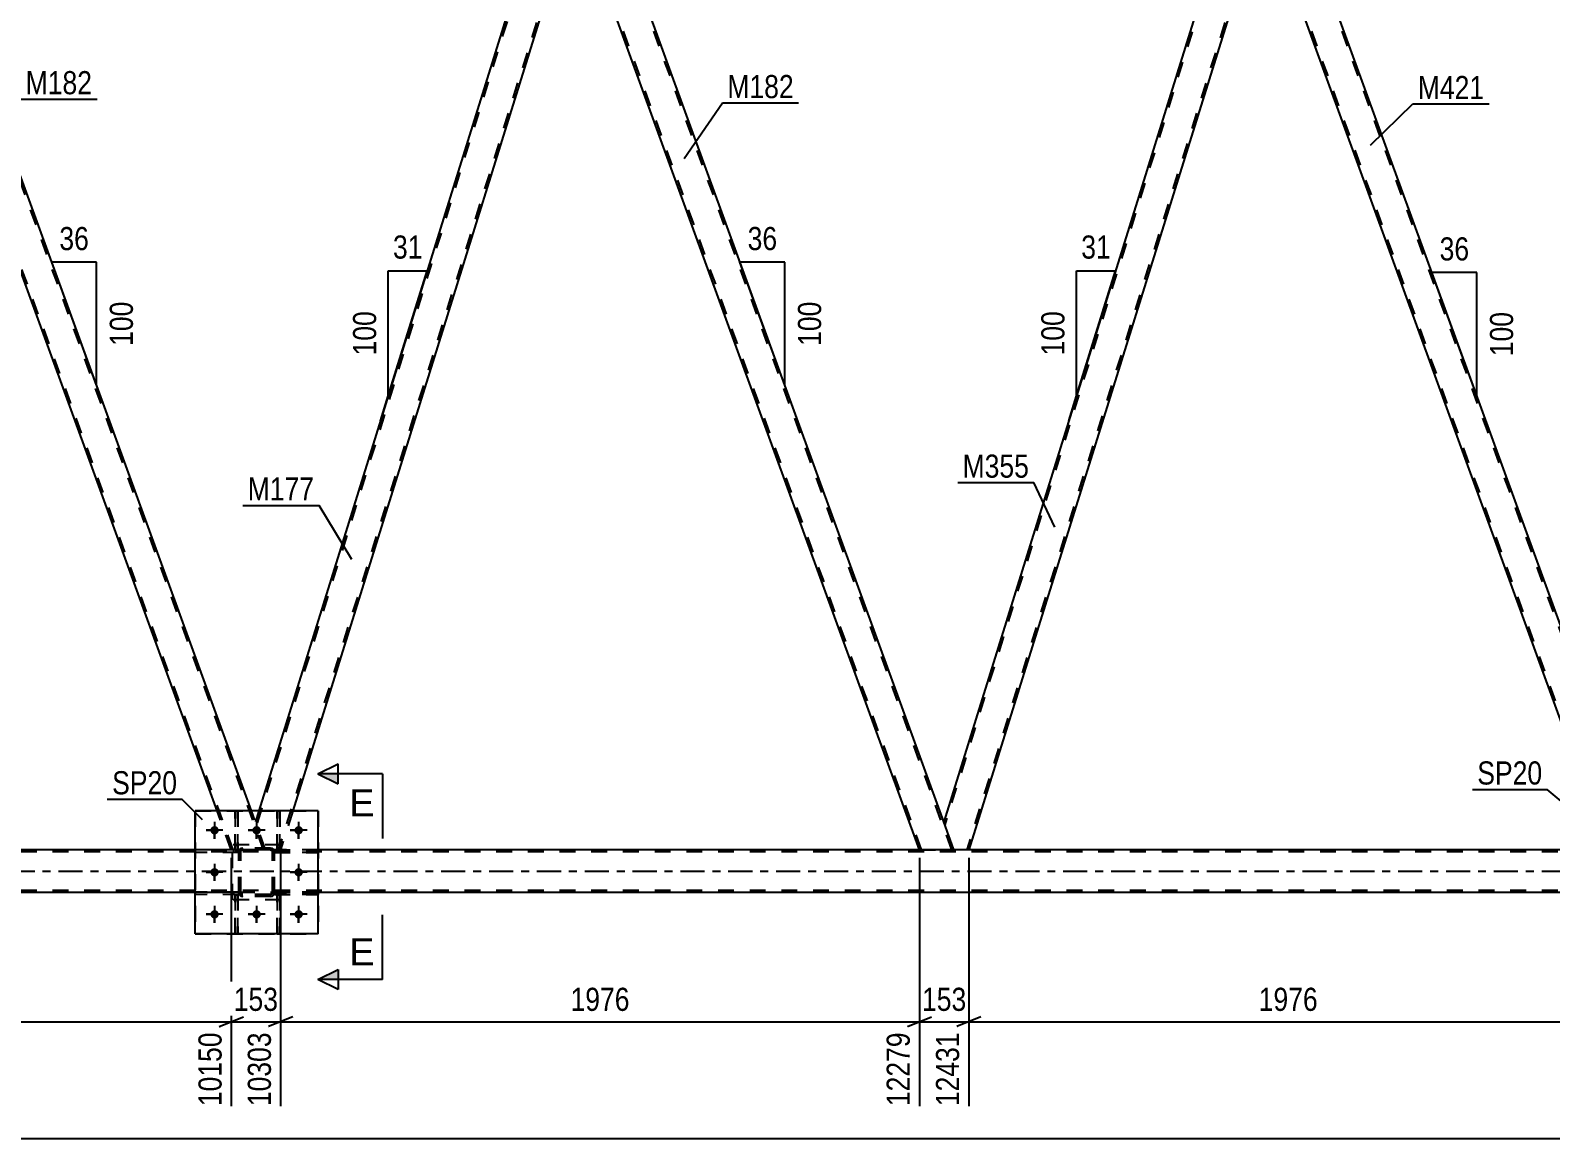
# Model space of a CAD drawing. Header units: millimetres. Extents: x 0 to 841, y 0 to 594.
# Drawn here: x 476.1 to 664.2, y 278.6 to 415.7 of the extents above; entities that cross this region are included whole.
import ezdxf

# ---------------------------------------------------------------- set-up
doc = ezdxf.new("R2010")
doc.units = ezdxf.units.MM
doc.linetypes.add('DXK_LINE_DOT2', pattern=[3.9198, 1.9599, -1.9599])
doc.linetypes.add('DXK_LINE_DOT3', pattern=[5.9187, 2.979, -0.9799, 0.9799, -0.9799])
doc.styles.add('Arial', font='ARIAL.TTF', dxfattribs={"height": 0.2})
doc.styles.add('Arial Narrow', font='ARIALN.TTF', dxfattribs={"height": 0.2})

# ---------------------------------------------------------------- blocks, each defined once
blk = doc.blocks.new('Part-103609051-4079 - 3646')
at = {"color": 7, "linetype": 'DXK_LINE_DOT2'}
for p, q in [((507.09, 314.93), (501.09, 314.93)), ((501.09, 308.13), (501.09, 314.93)), ((507.09, 308.13), (507.09, 314.93)), ((507.09, 308.13), (501.09, 308.13))]:
    blk.add_line(p, q, dxfattribs=at)
blk = doc.blocks.new('Part-103609051-4091 - 3646')
at = {"color": 7, "linetype": 'DXK_LINE_DOT2'}
for p, q in [((507.09, 314.93), (501.09, 314.93)), ((501.09, 308.13), (501.09, 314.93)), ((507.09, 308.13), (507.09, 314.93)), ((507.09, 308.13), (501.09, 308.13))]:
    blk.add_line(p, q, dxfattribs=at)
blk = doc.blocks.new('Part-103609051-3944 - 3646')
at = {"color": 7, "linetype": 'DXK_LINE_DOT2'}
for p, q in [((506.65, 303.93), (506.65, 308.76)), ((506.65, 308.76), (506.97, 308.76)), ((506.97, 308.76), (506.97, 303.93)), ((506.65, 308.16), (506.97, 308.16)), ((506.97, 303.93), (506.65, 303.93))]:
    blk.add_line(p, q, dxfattribs=at)
blk = doc.blocks.new('Part-103609051-4128 - 3646')
at = {"color": 7, "linetype": 'DXK_LINE_DOT2'}
for p, q in [((506.29, 313.97), (506.29, 314.29)), ((506.29, 314.29), (511.69, 314.29)), ((506.89, 313.97), (506.89, 314.29)), ((511.69, 314.29), (511.69, 313.97)), ((511.69, 313.97), (506.29, 313.97))]:
    blk.add_line(p, q, dxfattribs=at)
blk = doc.blocks.new('Part-103609051-4135 - 3646')
at = {"color": 7, "linetype": 'DXK_LINE_DOT2'}
for p, q in [((506.29, 308.77), (506.29, 309.09)), ((506.29, 309.09), (511.69, 309.09)), ((511.69, 308.77), (506.29, 308.77)), ((506.89, 308.77), (506.89, 309.09)), ((511.69, 309.09), (511.69, 308.77))]:
    blk.add_line(p, q, dxfattribs=at)
blk = doc.blocks.new('Part-103609051-3860 - 3646')
at = {"color": 2, "linetype": 'Continuous'}
for p, q in [((461.09, 435.53), (456.84, 435.53)), ((503.46, 319.13), (461.09, 435.53)), ((499.2, 319.13), (458.38, 431.28))]:
    blk.add_line(p, q, dxfattribs=at)
at = {"color": 7, "linetype": 'DXK_LINE_DOT2'}
for p, q in [((456.84, 435.53), (458.38, 431.28)), ((501.21, 314.31), (457.09, 435.53)), ((504.96, 314.31), (460.84, 435.53)), ((500.96, 314.31), (499.2, 319.13)), ((505.21, 314.31), (503.46, 319.13)), ((505.21, 314.31), (500.96, 314.31))]:
    blk.add_line(p, q, dxfattribs=at)
blk = doc.blocks.new('Part-103609051-3865 - 3646')
at = {"color": 2, "linetype": 'Continuous'}
for p, q in [((625.39, 434.25), (589.08, 317.78)), ((627.57, 434.25), (625.89, 434.25)), ((628.65, 431.28), (627.57, 434.25)), ((628.65, 431.28), (592.19, 314.31)), ((590.35, 314.31), (589.08, 317.78))]:
    blk.add_line(p, q, dxfattribs=at)
at = {"color": 7, "linetype": 'DXK_LINE_DOT2'}
for p, q in [((625.64, 434.25), (589.22, 317.41)), ((625.39, 434.25), (625.89, 434.25)), ((628.52, 431.65), (591.94, 314.31)), ((592.19, 314.31), (590.35, 314.31))]:
    blk.add_line(p, q, dxfattribs=at)
blk = doc.blocks.new('Part-103609051-4125 - 3646')
at = {"color": 2, "linetype": 'Continuous'}
blk.add_line((506.97, 319.13), (506.65, 319.13), dxfattribs=at)
at = {"color": 7, "linetype": 'DXK_LINE_DOT2'}
for p, q in [((506.65, 319.13), (506.65, 314.28)), ((506.97, 314.28), (506.97, 319.13)), ((506.65, 314.88), (506.97, 314.88)), ((506.65, 314.28), (506.97, 314.28))]:
    blk.add_line(p, q, dxfattribs=at)
blk = doc.blocks.new('Part-103609051-3913 - 3646')
at = {"color": 7, "linetype": 'DXK_LINE_DOT2'}
for p, q in [((496.49, 319.13), (511.69, 319.13)), ((496.49, 319.13), (496.49, 303.93)), ((511.69, 319.13), (511.69, 303.93)), ((496.49, 303.93), (511.69, 303.93))]:
    blk.add_line(p, q, dxfattribs=at)
blk = doc.blocks.new('Part-103609051-3939 - 3646')
at = {"color": 7, "linetype": 'DXK_LINE_DOT2'}
for p, q in [((627.61, 434.25), (627.57, 434.25)), ((627.57, 434.25), (628.08, 434.25)), ((628.65, 431.28), (627.57, 434.25)), ((671.48, 314.31), (627.83, 434.25)), ((631.83, 434.25), (631.32, 434.25)), ((631.32, 434.25), (631.57, 434.25)), ((675.23, 314.31), (631.57, 434.25)), ((671.23, 314.31), (669.47, 319.13)), ((675.48, 314.31), (673.73, 319.13)), ((675.48, 314.31), (671.23, 314.31))]:
    blk.add_line(p, q, dxfattribs=at)
at = {"color": 2, "linetype": 'Continuous'}
for p, q in [((631.32, 434.25), (628.08, 434.25)), ((673.73, 319.13), (631.83, 434.25)), ((669.47, 319.13), (628.65, 431.28))]:
    blk.add_line(p, q, dxfattribs=at)
blk = doc.blocks.new('Part-103609051-3966 - 3646')
at = {"color": 7, "linetype": 'DXK_LINE_DOT2'}
for p, q in [((501.89, 309.09), (496.49, 309.09)), ((496.49, 309.09), (496.49, 308.77)), ((501.89, 308.77), (496.49, 308.77)), ((501.29, 308.77), (501.29, 309.09)), ((501.89, 308.77), (501.89, 309.09))]:
    blk.add_line(p, q, dxfattribs=at)
blk = doc.blocks.new('Part-103609051-3970 - 3646')
at = {"color": 7, "linetype": 'DXK_LINE_DOT2'}
for p, q in [((501.77, 308.76), (501.45, 308.76)), ((501.45, 308.76), (501.45, 303.93)), ((501.77, 303.93), (501.77, 308.76)), ((501.45, 308.16), (501.77, 308.16)), ((501.45, 303.93), (501.77, 303.93))]:
    blk.add_line(p, q, dxfattribs=at)
blk = doc.blocks.new('Part-103609051-3996 - 3646')
at = {"color": 7, "linetype": 'DXK_LINE_DOT2'}
for p, q in [((501.45, 314.28), (501.45, 319.13)), ((501.45, 319.13), (501.77, 319.13)), ((501.77, 319.13), (501.77, 314.28)), ((501.45, 314.88), (501.77, 314.88)), ((501.77, 314.28), (501.45, 314.28))]:
    blk.add_line(p, q, dxfattribs=at)
blk = doc.blocks.new('Part-103609051-4001 - 3646')
at = {"color": 2, "linetype": 'Continuous'}
for p, q in [((511.69, 319.13), (496.49, 319.13)), ((496.49, 303.93), (496.49, 319.13)), ((511.69, 303.93), (511.69, 319.13)), ((511.69, 303.93), (496.49, 303.93))]:
    blk.add_line(p, q, dxfattribs=at)
blk = doc.blocks.new('Part-103609051-4006 - 3646')
at = {"color": 7, "linetype": 'DXK_LINE_DOT2'}
for p, q in [((782.64, 314.07), (106.7, 314.07)), ((511.69, 314.31), (496.49, 314.31)), ((782.64, 309.27), (106.7, 309.27)), ((511.69, 309.03), (496.49, 309.03))]:
    blk.add_line(p, q, dxfattribs=at)
at = {"color": 2, "linetype": 'Continuous'}
for p, q in [((496.49, 314.31), (256.48, 314.31)), ((666.76, 314.31), (511.69, 314.31)), ((496.49, 309.03), (256.48, 309.03)), ((666.76, 309.03), (511.69, 309.03))]:
    blk.add_line(p, q, dxfattribs=at)
at = {"color": 7, "linetype": 'DXK_LINE_DOT3'}
blk.add_line((106.7, 311.67), (782.64, 311.67), dxfattribs=at)
blk = doc.blocks.new('Part-103609051-4009 - 3646')
at = {"color": 7, "linetype": 'DXK_LINE_DOT2'}
for p, q in [((501.89, 314.29), (496.49, 314.29)), ((496.49, 314.29), (496.49, 313.97)), ((501.29, 313.97), (501.29, 314.29)), ((501.89, 313.97), (501.89, 314.29)), ((501.89, 313.97), (496.49, 313.97))]:
    blk.add_line(p, q, dxfattribs=at)
blk = doc.blocks.new('Part-103609051-4012 - 3646')
at = {"color": 7, "linetype": 'DXK_LINE_DOT2'}
for p, q in [((511.69, 309.09), (506.29, 309.09)), ((506.29, 309.09), (506.29, 308.77)), ((506.29, 308.77), (511.69, 308.77)), ((506.89, 308.77), (506.89, 309.09)), ((511.69, 308.77), (511.69, 309.09))]:
    blk.add_line(p, q, dxfattribs=at)
blk = doc.blocks.new('Part-103609051-4015 - 3646')
at = {"color": 7, "linetype": 'DXK_LINE_DOT2'}
for p, q in [((511.69, 314.29), (506.29, 314.29)), ((506.29, 314.29), (506.29, 313.97)), ((506.89, 313.97), (506.89, 314.29)), ((511.69, 313.97), (511.69, 314.29)), ((506.29, 313.97), (511.69, 313.97))]:
    blk.add_line(p, q, dxfattribs=at)
blk = doc.blocks.new('Bolt-103609051-4023 - 3646')
at = {"linetype": 'Continuous'}
for points in [[(499.41, 316.73, -1), (498.37, 316.73, -1)], [(504.61, 316.73, -1), (503.57, 316.73, -1)], [(509.81, 316.73, -1), (508.77, 316.73, -1)], [(499.41, 311.53, -1), (498.37, 311.53, -1)], [(509.81, 311.53, -1), (508.77, 311.53, -1)], [(499.41, 306.33, -1), (498.37, 306.33, -1)], [(504.61, 306.33, -1), (503.57, 306.33, -1)], [(509.81, 306.33, -1), (508.77, 306.33, -1)]]:
    blk.add_hatch(color=1, dxfattribs=at).paths.add_polyline_path(points)
at = {"color": 1, "linetype": 'Continuous'}
for p, q in [((499.93, 316.73), (497.85, 316.73)), ((498.89, 317.77), (498.89, 315.69)), ((505.13, 316.73), (503.05, 316.73)), ((504.09, 317.77), (504.09, 315.69)), ((510.33, 316.73), (508.25, 316.73)), ((509.29, 317.77), (509.29, 315.69)), ((498.89, 312.57), (498.89, 310.49)), ((509.29, 312.57), (509.29, 310.49)), ((499.93, 311.53), (497.85, 311.53)), ((510.33, 311.53), (508.25, 311.53)), ((498.89, 307.37), (498.89, 305.29)), ((504.09, 307.37), (504.09, 305.29)), ((509.29, 307.37), (509.29, 305.29)), ((499.93, 306.33), (497.85, 306.33)), ((505.13, 306.33), (503.05, 306.33)), ((510.33, 306.33), (508.25, 306.33))]:
    blk.add_line(p, q, dxfattribs=at)
blk = doc.blocks.new('Part-103609051-4026 - 3646')
at = {"color": 7, "linetype": 'DXK_LINE_DOT2'}
for p, q in [((506.65, 314.28), (506.65, 319.13)), ((506.65, 319.13), (506.97, 319.13)), ((506.97, 319.13), (506.97, 314.28)), ((506.65, 314.88), (506.97, 314.88)), ((506.97, 314.28), (506.65, 314.28))]:
    blk.add_line(p, q, dxfattribs=at)
blk = doc.blocks.new('Part-103609051-4037 - 3646')
at = {"color": 7, "linetype": 'DXK_LINE_DOT2'}
for p, q in [((506.97, 308.76), (506.65, 308.76)), ((506.65, 308.76), (506.65, 303.93)), ((506.97, 303.93), (506.97, 308.76)), ((506.65, 308.16), (506.97, 308.16)), ((506.65, 303.93), (506.97, 303.93))]:
    blk.add_line(p, q, dxfattribs=at)
blk = doc.blocks.new('Part-103609051-4056 - 3646')
at = {"color": 2, "linetype": 'Continuous'}
for p, q in [((546.23, 435.53), (541.97, 435.53)), ((589.08, 317.78), (546.23, 435.53)), ((586.09, 314.31), (543.52, 431.28))]:
    blk.add_line(p, q, dxfattribs=at)
at = {"color": 7, "linetype": 'DXK_LINE_DOT2'}
for p, q in [((541.97, 435.53), (543.52, 431.28)), ((586.35, 314.31), (542.23, 435.53)), ((590.09, 314.31), (545.97, 435.53)), ((590.35, 314.31), (589.08, 317.78)), ((586.09, 314.31), (590.35, 314.31))]:
    blk.add_line(p, q, dxfattribs=at)
blk = doc.blocks.new('Part-103609051-4061 - 3646')
at = {"color": 7, "linetype": 'DXK_LINE_DOT2'}
for p, q in [((540.9, 435.53), (504.08, 317.41)), ((543.38, 431.66), (506.8, 314.31)), ((504.37, 319.13), (503.95, 317.78)), ((508.56, 319.13), (507.06, 314.31)), ((505.21, 314.31), (503.95, 317.78)), ((507.06, 314.31), (505.21, 314.31))]:
    blk.add_line(p, q, dxfattribs=at)
at = {"color": 2, "linetype": 'Continuous'}
for p, q in [((540.65, 435.53), (504.37, 319.13)), ((541.97, 435.53), (540.65, 435.53)), ((543.52, 431.28), (541.97, 435.53)), ((543.52, 431.28), (508.56, 319.13))]:
    blk.add_line(p, q, dxfattribs=at)
blk = doc.blocks.new('Part-103609051-4080 - 3646')
at = {"color": 7, "linetype": 'DXK_LINE_DOT2'}
for p, q in [((501.89, 314.05), (501.93, 314.23)), ((501.93, 314.23), (501.89, 314.05)), ((501.89, 309.01), (501.89, 314.05)), ((502.13, 314.05), (502.15, 314.14)), ((502.13, 309.01), (502.13, 314.05)), ((502.15, 314.14), (502.2, 314.22)), ((502.19, 314.49), (502.37, 314.53)), ((502.37, 314.53), (502.19, 314.49)), ((502.2, 314.22), (502.28, 314.27)), ((502.28, 314.27), (502.37, 314.29)), ((505.81, 314.53), (502.37, 314.53)), ((502.37, 314.29), (505.81, 314.29)), ((505.81, 314.53), (506, 314.49)), ((506, 314.49), (505.81, 314.53)), ((505.81, 314.29), (505.9, 314.27)), ((505.9, 314.27), (505.98, 314.22)), ((505.98, 314.22), (506.03, 314.14)), ((506.03, 314.14), (506.05, 314.05)), ((506.05, 309.01), (506.05, 314.05)), ((506.26, 314.23), (506.29, 314.05)), ((506.29, 314.05), (506.26, 314.23)), ((506.29, 309.01), (506.29, 314.05)), ((501.93, 308.82), (501.89, 309.01)), ((501.89, 309.01), (501.93, 308.82)), ((502.15, 308.92), (502.13, 309.01)), ((502.2, 308.84), (502.15, 308.92)), ((502.37, 308.53), (502.19, 308.56)), ((502.19, 308.56), (502.37, 308.53)), ((502.28, 308.79), (502.2, 308.84)), ((502.37, 308.77), (502.28, 308.79)), ((505.81, 308.77), (502.37, 308.77)), ((505.81, 308.53), (502.37, 308.53)), ((505.9, 308.79), (505.81, 308.77)), ((506, 308.56), (505.81, 308.53)), ((505.81, 308.53), (506, 308.56)), ((505.98, 308.84), (505.9, 308.79)), ((506.03, 308.92), (505.98, 308.84)), ((506.05, 309.01), (506.03, 308.92)), ((506.29, 309.01), (506.26, 308.82)), ((506.26, 308.82), (506.29, 309.01))]:
    blk.add_line(p, q, dxfattribs=at)
at = {"color": 7, "linetype": 'DXK_LINE_DOT3'}
blk.add_line((504.09, 311.53), (504.09, 311.53), dxfattribs=at)
at = {"color": 7, "linetype": 'DXK_LINE_DOT2'}
for centre, start, end in [((502.37, 314.05), 112.4999, 157.4999), ((502.37, 314.05), 112.4999, 157.4999), ((505.81, 314.05), 22.4999, 67.4999), ((505.81, 314.05), 22.4999, 67.4999), ((502.37, 309.01), 202.4999, 247.4999), ((502.37, 309.01), 202.4999, 247.4999), ((505.81, 309.01), 292.4999, 337.4999), ((505.81, 309.01), 292.4999, 337.4999)]:
    blk.add_arc(centre, 0.48, start, end, dxfattribs=at)
blk = doc.blocks.new('Part-103609051-4086 - 3646')
at = {"color": 7, "linetype": 'DXK_LINE_DOT2'}
for p, q in [((501.45, 303.93), (501.45, 308.76)), ((501.45, 308.76), (501.77, 308.76)), ((501.77, 308.76), (501.77, 303.93)), ((501.45, 308.16), (501.77, 308.16)), ((501.77, 303.93), (501.45, 303.93))]:
    blk.add_line(p, q, dxfattribs=at)
blk = doc.blocks.new('Bolt-103609051-4090 - 3646')
at = {"color": 1, "linetype": 'Continuous'}
for p, q in [((497.85, 316.73), (498.55, 316.73)), ((498.89, 317.77), (498.89, 317.08)), ((498.89, 315.69), (498.89, 316.38)), ((499.93, 316.73), (499.24, 316.73)), ((503.05, 316.73), (503.75, 316.73)), ((504.09, 317.77), (504.09, 317.08)), ((504.09, 315.69), (504.09, 316.38)), ((505.13, 316.73), (504.44, 316.73)), ((508.25, 316.73), (508.95, 316.73)), ((509.29, 317.77), (509.29, 317.08)), ((509.29, 315.69), (509.29, 316.38)), ((510.33, 316.73), (509.64, 316.73)), ((498.89, 312.57), (498.89, 311.88)), ((509.29, 312.57), (509.29, 311.88)), ((497.85, 311.53), (498.55, 311.53)), ((498.89, 310.49), (498.89, 311.18)), ((499.93, 311.53), (499.24, 311.53)), ((508.25, 311.53), (508.95, 311.53)), ((509.29, 310.49), (509.29, 311.18)), ((510.33, 311.53), (509.64, 311.53)), ((498.89, 307.37), (498.89, 306.68)), ((504.09, 307.37), (504.09, 306.68)), ((509.29, 307.37), (509.29, 306.68)), ((497.85, 306.33), (498.55, 306.33)), ((498.89, 305.29), (498.89, 305.98)), ((499.93, 306.33), (499.24, 306.33)), ((503.05, 306.33), (503.75, 306.33)), ((504.09, 305.29), (504.09, 305.98)), ((505.13, 306.33), (504.44, 306.33)), ((508.25, 306.33), (508.95, 306.33)), ((509.29, 305.29), (509.29, 305.98)), ((510.33, 306.33), (509.64, 306.33))]:
    blk.add_line(p, q, dxfattribs=at)
blk = doc.blocks.new('Part-103609051-4132 - 3646')
at = {"color": 2, "linetype": 'Continuous'}
blk.add_line((501.77, 319.13), (501.45, 319.13), dxfattribs=at)
at = {"color": 7, "linetype": 'DXK_LINE_DOT2'}
for p, q in [((501.45, 319.13), (501.45, 314.28)), ((501.77, 314.28), (501.77, 319.13)), ((501.45, 314.88), (501.77, 314.88)), ((501.45, 314.28), (501.77, 314.28))]:
    blk.add_line(p, q, dxfattribs=at)
blk = doc.blocks.new('Part-103609051-4133 - 3646')
at = {"color": 7, "linetype": 'DXK_LINE_DOT2'}
for p, q in [((501.89, 309.09), (496.49, 309.09)), ((496.49, 308.77), (496.49, 309.09)), ((501.89, 308.77), (496.49, 308.77)), ((501.29, 308.77), (501.29, 309.09)), ((501.89, 309.09), (501.89, 308.77))]:
    blk.add_line(p, q, dxfattribs=at)
blk = doc.blocks.new('Part-103609051-4134 - 3646')
at = {"color": 7, "linetype": 'DXK_LINE_DOT2'}
for p, q in [((501.89, 314.29), (496.49, 314.29)), ((496.49, 313.97), (496.49, 314.29)), ((501.29, 313.97), (501.29, 314.29)), ((501.89, 314.29), (501.89, 313.97)), ((501.89, 313.97), (496.49, 313.97))]:
    blk.add_line(p, q, dxfattribs=at)
blk = doc.blocks.new('Part-103609051-4136 - 3646')
at = {"color": 7, "linetype": 'DXK_LINE_DOT2'}
for p, q in [((501.89, 314.05), (501.93, 314.23)), ((501.93, 314.23), (501.89, 314.05)), ((501.89, 309.01), (501.89, 314.05)), ((502.13, 314.05), (502.15, 314.14)), ((502.13, 309.01), (502.13, 314.05)), ((502.15, 314.14), (502.2, 314.22)), ((502.19, 314.49), (502.37, 314.53)), ((502.37, 314.53), (502.19, 314.49)), ((502.2, 314.22), (502.28, 314.27)), ((502.28, 314.27), (502.37, 314.29)), ((505.81, 314.53), (502.37, 314.53)), ((502.37, 314.29), (505.81, 314.29)), ((505.81, 314.53), (506, 314.49)), ((506, 314.49), (505.81, 314.53)), ((505.81, 314.29), (505.9, 314.27)), ((505.9, 314.27), (505.98, 314.22)), ((505.98, 314.22), (506.03, 314.14)), ((506.03, 314.14), (506.05, 314.05)), ((506.05, 309.01), (506.05, 314.05)), ((506.26, 314.23), (506.29, 314.05)), ((506.29, 314.05), (506.26, 314.23)), ((506.29, 309.01), (506.29, 314.05)), ((501.93, 308.82), (501.89, 309.01)), ((501.89, 309.01), (501.93, 308.82)), ((502.15, 308.92), (502.13, 309.01)), ((502.2, 308.84), (502.15, 308.92)), ((502.37, 308.53), (502.19, 308.56)), ((502.19, 308.56), (502.37, 308.53)), ((502.28, 308.79), (502.2, 308.84)), ((502.37, 308.77), (502.28, 308.79)), ((505.81, 308.77), (502.37, 308.77)), ((505.81, 308.53), (502.37, 308.53)), ((505.9, 308.79), (505.81, 308.77)), ((506, 308.56), (505.81, 308.53)), ((505.81, 308.53), (506, 308.56)), ((505.98, 308.84), (505.9, 308.79)), ((506.03, 308.92), (505.98, 308.84)), ((506.05, 309.01), (506.03, 308.92)), ((506.29, 309.01), (506.26, 308.82)), ((506.26, 308.82), (506.29, 309.01))]:
    blk.add_line(p, q, dxfattribs=at)
at = {"color": 7, "linetype": 'DXK_LINE_DOT3'}
blk.add_line((504.09, 311.53), (504.09, 311.53), dxfattribs=at)
at = {"color": 7, "linetype": 'DXK_LINE_DOT2'}
for centre, start, end in [((502.37, 314.05), 112.4999, 157.4999), ((502.37, 314.05), 112.4999, 157.4999), ((505.81, 314.05), 22.4999, 67.4999), ((505.81, 314.05), 22.4999, 67.4999), ((502.37, 309.01), 202.4999, 247.4999), ((502.37, 309.01), 202.4999, 247.4999), ((505.81, 309.01), 292.4999, 337.4999), ((505.81, 309.01), 292.4999, 337.4999)]:
    blk.add_arc(centre, 0.48, start, end, dxfattribs=at)
blk = doc.blocks.new('StraightDimension-103609051-4377 - 3646')
at = {"color": 7, "linetype": 'Continuous'}
for p, q in [((586.09, 313.31), (586.09, 282.59)), ((592.19, 313.31), (592.19, 282.59)), ((584.59, 292.43), (587.59, 293.63)), ((593.69, 293.63), (590.69, 292.43)), ((586.09, 293.03), (592.19, 293.03))]:
    blk.add_line(p, q, dxfattribs=at)
at = {"color": 0}
blk.add_wipeout([(592.48, 293.78), (592.48, 297.98), (585.8, 297.98), (585.8, 293.78)], dxfattribs=at)
at = {"color": 0, "linetype": 'Continuous'}
blk.add_wipeout([(591.59, 292.33), (587.39, 292.33), (587.39, 281.99), (591.59, 281.99)], dxfattribs=at)
at = {"color": 3, "style": 'Arial Narrow'}
blk.add_text('153', height=2.863, dxfattribs=at).set_placement((586.4, 294.38))
at = {"color": 3, "linetype": 'Continuous', "style": 'Arial Narrow'}
blk.add_text('12431', height=2.863, rotation=90.0002, dxfattribs=at).set_placement((590.99, 282.59))
blk = doc.blocks.new('StraightDimension-103609051-4320 - 3646')
at = {"color": 7, "linetype": 'Continuous'}
for p, q in [((421.92, 313.31), (421.92, 284.42)), ((500.96, 313.31), (500.96, 282.59)), ((423.42, 293.63), (420.42, 292.43)), ((499.46, 292.43), (502.46, 293.63)), ((421.92, 293.03), (500.96, 293.03))]:
    blk.add_line(p, q, dxfattribs=at)
at = {"color": 0}
blk.add_wipeout([(465.7, 293.78), (465.7, 297.98), (457.18, 297.98), (457.18, 293.78)], dxfattribs=at)
at = {"color": 0, "linetype": 'Continuous'}
blk.add_wipeout([(500.36, 292.33), (496.16, 292.33), (496.16, 281.99), (500.36, 281.99)], dxfattribs=at)
at = {"color": 3, "style": 'Arial Narrow'}
blk.add_text('1976', height=2.863, dxfattribs=at).set_placement((457.78, 294.38))
at = {"color": 3, "linetype": 'Continuous', "style": 'Arial Narrow'}
blk.add_text('10150', height=2.863, rotation=90.0002, dxfattribs=at).set_placement((499.76, 282.59))
blk = doc.blocks.new('StraightDimension-103609051-4497 - 3646')
at = {"color": 7, "linetype": 'Continuous'}
blk.add_line((54.97, 278.57), (793.5, 278.57), dxfattribs=at)
blk = doc.blocks.new('AngleDimension-103609051-23129 - 3646')
at = {"color": 7, "linetype": 'Continuous'}
for p, q in [((520.38, 385.97), (525.2, 385.97)), ((520.38, 370.5), (525.2, 385.97)), ((520.38, 370.5), (520.38, 385.97)), ((519.41, 367.39), (520.38, 370.5))]:
    blk.add_line(p, q, dxfattribs=at)
at = {"color": 0}
for points in [[(525.22, 386.87), (525.22, 391.07), (520.36, 391.07), (520.36, 386.87)], [(519.48, 381.58), (515.28, 381.58), (515.28, 374.89), (519.48, 374.89)]]:
    blk.add_wipeout(points, dxfattribs=at)
at = {"color": 3, "style": 'Arial Narrow'}
blk.add_text('31', height=2.863, dxfattribs=at).set_placement((520.96, 387.47))
blk.add_text('100', height=2.863, rotation=90.0002, dxfattribs=at).set_placement((518.88, 375.49))
blk = doc.blocks.new('AngleDimension-103609051-23159 - 3646')
at = {"color": 7, "linetype": 'Continuous'}
for p, q in [((567.63, 376.73), (563.88, 387.02)), ((569.42, 387.02), (563.88, 387.02)), ((569.42, 371.8), (563.88, 387.02)), ((569.42, 371.8), (569.42, 387.02))]:
    blk.add_line(p, q, dxfattribs=at)
at = {"color": 0}
for points in [[(569.08, 387.92), (569.08, 392.12), (564.23, 392.12), (564.23, 387.92)], [(574.52, 382.75), (570.32, 382.75), (570.32, 376.07), (574.52, 376.07)]]:
    blk.add_wipeout(points, dxfattribs=at)
at = {"color": 3, "style": 'Arial Narrow'}
blk.add_text('36', height=2.863, dxfattribs=at).set_placement((564.83, 388.52))
blk.add_text('100', height=2.863, rotation=90.0002, dxfattribs=at).set_placement((573.92, 376.67))
blk = doc.blocks.new('AngleDimension-103609051-23187 - 3646')
at = {"color": 7, "linetype": 'Continuous'}
for p, q in [((653.23, 375.45), (649.48, 385.74)), ((655.02, 385.74), (649.48, 385.74)), ((655.02, 370.52), (649.48, 385.74)), ((655.02, 370.52), (655.02, 385.74))]:
    blk.add_line(p, q, dxfattribs=at)
at = {"color": 0}
for points in [[(654.68, 386.64), (654.68, 390.84), (649.83, 390.84), (649.83, 386.64)], [(660.12, 381.47), (655.92, 381.47), (655.92, 374.79), (660.12, 374.79)]]:
    blk.add_wipeout(points, dxfattribs=at)
at = {"color": 3, "style": 'Arial Narrow'}
blk.add_text('36', height=2.863, dxfattribs=at).set_placement((650.43, 387.24))
blk.add_text('100', height=2.863, rotation=90.0002, dxfattribs=at).set_placement((659.52, 375.39))
blk = doc.blocks.new('StraightDimension-103609051-4339 - 3646')
at = {"color": 7, "linetype": 'Continuous'}
for p, q in [((500.96, 313.31), (500.96, 282.59)), ((507.06, 313.31), (507.06, 282.59)), ((499.46, 292.43), (502.46, 293.63)), ((508.56, 293.63), (505.56, 292.43)), ((500.96, 293.03), (507.06, 293.03))]:
    blk.add_line(p, q, dxfattribs=at)
at = {"color": 0}
blk.add_wipeout([(507.35, 293.78), (507.35, 297.98), (500.66, 297.98), (500.66, 293.78)], dxfattribs=at)
at = {"color": 0, "linetype": 'Continuous'}
blk.add_wipeout([(506.46, 292.33), (502.26, 292.33), (502.26, 281.99), (506.46, 281.99)], dxfattribs=at)
at = {"color": 3, "style": 'Arial Narrow'}
blk.add_text('153', height=2.863, dxfattribs=at).set_placement((501.26, 294.38))
at = {"color": 3, "linetype": 'Continuous', "style": 'Arial Narrow'}
blk.add_text('10303', height=2.863, rotation=90.0002, dxfattribs=at).set_placement((505.86, 282.59))
blk = doc.blocks.new('StraightDimension-103609051-4358 - 3646')
at = {"color": 7, "linetype": 'Continuous'}
for p, q in [((507.06, 313.31), (507.06, 282.59)), ((586.09, 313.31), (586.09, 282.59)), ((508.56, 293.63), (505.56, 292.43)), ((584.59, 292.43), (587.59, 293.63)), ((507.06, 293.03), (586.09, 293.03))]:
    blk.add_line(p, q, dxfattribs=at)
at = {"color": 0}
blk.add_wipeout([(550.83, 293.78), (550.83, 297.98), (542.32, 297.98), (542.32, 293.78)], dxfattribs=at)
at = {"color": 0, "linetype": 'Continuous'}
blk.add_wipeout([(585.49, 292.33), (581.29, 292.33), (581.29, 281.99), (585.49, 281.99)], dxfattribs=at)
at = {"color": 3, "style": 'Arial Narrow'}
blk.add_text('1976', height=2.863, dxfattribs=at).set_placement((542.92, 294.38))
at = {"color": 3, "linetype": 'Continuous', "style": 'Arial Narrow'}
blk.add_text('12279', height=2.863, rotation=90.0002, dxfattribs=at).set_placement((584.89, 282.59))
blk = doc.blocks.new('StraightDimension-103609051-4396 - 3646')
at = {"color": 7, "linetype": 'Continuous'}
for p, q in [((592.19, 313.31), (592.19, 282.59)), ((671.23, 313.31), (671.23, 282.59)), ((593.69, 293.63), (590.69, 292.43)), ((669.73, 292.43), (672.73, 293.63)), ((592.19, 293.03), (671.23, 293.03))]:
    blk.add_line(p, q, dxfattribs=at)
at = {"color": 0}
blk.add_wipeout([(635.97, 293.78), (635.97, 297.98), (627.45, 297.98), (627.45, 293.78)], dxfattribs=at)
at = {"color": 0, "linetype": 'Continuous'}
blk.add_wipeout([(670.63, 292.33), (666.43, 292.33), (666.43, 281.99), (670.63, 281.99)], dxfattribs=at)
at = {"color": 3, "style": 'Arial Narrow'}
blk.add_text('1976', height=2.863, dxfattribs=at).set_placement((628.05, 294.38))
at = {"color": 3, "linetype": 'Continuous', "style": 'Arial Narrow'}
blk.add_text('14407', height=2.863, rotation=90.0002, dxfattribs=at).set_placement((670.03, 282.59))
blk = doc.blocks.new('AngleDimension-103609051-23131 - 3646')
at = {"color": 7, "linetype": 'Continuous'}
for p, q in [((482.5, 376.73), (478.75, 387.02)), ((484.29, 387.02), (478.75, 387.02)), ((484.29, 371.8), (478.75, 387.02)), ((484.29, 371.8), (484.29, 387.02))]:
    blk.add_line(p, q, dxfattribs=at)
at = {"color": 0}
for points in [[(483.95, 387.92), (483.95, 392.12), (479.09, 392.12), (479.09, 387.92)], [(489.39, 382.75), (485.19, 382.75), (485.19, 376.07), (489.39, 376.07)]]:
    blk.add_wipeout(points, dxfattribs=at)
at = {"color": 3, "style": 'Arial Narrow'}
blk.add_text('36', height=2.863, dxfattribs=at).set_placement((479.69, 388.52))
blk.add_text('100', height=2.863, rotation=90.0002, dxfattribs=at).set_placement((488.79, 376.67))
blk = doc.blocks.new('AngleDimension-103609051-23157 - 3646')
at = {"color": 7, "linetype": 'Continuous'}
for p, q in [((605.52, 385.97), (610.34, 385.97)), ((605.52, 370.5), (610.34, 385.97)), ((605.52, 370.5), (605.52, 385.97)), ((604.55, 367.39), (605.52, 370.5))]:
    blk.add_line(p, q, dxfattribs=at)
at = {"color": 0}
for points in [[(610.36, 386.87), (610.36, 391.07), (605.5, 391.07), (605.5, 386.87)], [(604.62, 381.58), (600.42, 381.58), (600.42, 374.89), (604.62, 374.89)]]:
    blk.add_wipeout(points, dxfattribs=at)
at = {"color": 3, "style": 'Arial Narrow'}
blk.add_text('31', height=2.863, dxfattribs=at).set_placement((606.1, 387.47))
blk.add_text('100', height=2.863, rotation=90.0002, dxfattribs=at).set_placement((604.02, 375.49))
blk = doc.blocks.new('SectionMark-103609051-5371 - 3646')
at = {"linetype": 'Continuous'}
for points in [[(514.17, 323.71), (514.17, 322.46), (511.67, 323.71)], [(514.17, 299.51), (514.17, 298.26), (511.67, 298.26)]]:
    blk.add_hatch(color=6, dxfattribs=at).paths.add_polyline_path(points)
at = {"color": 6, "linetype": 'Continuous'}
for p, q in [((511.67, 323.71), (514.17, 324.96)), ((519.67, 323.71), (511.67, 323.71)), ((511.67, 323.71), (514.17, 322.46)), ((514.17, 322.46), (514.17, 324.96)), ((519.67, 323.71), (519.67, 315.71)), ((519.67, 298.26), (519.67, 306.26)), ((511.67, 298.26), (514.17, 299.51)), ((514.17, 299.51), (514.17, 297.01)), ((519.67, 298.26), (511.67, 298.26)), ((514.17, 297.01), (511.67, 298.26))]:
    blk.add_line(p, q, dxfattribs=at)
at = {"color": 0, "linetype": 'Continuous'}
for points in [[(518.67, 318.46), (518.67, 321.96), (515.56, 321.96), (515.56, 318.46)], [(518.67, 300.01), (518.67, 303.51), (515.56, 303.51), (515.56, 300.01)]]:
    blk.add_wipeout(points, dxfattribs=at)
at = {"color": 3, "linetype": 'Continuous', "style": 'Arial'}
for p in [(515.56, 318.46), (515.56, 300.01)]:
    blk.add_text('E', height=3.34, dxfattribs=at).set_placement(p)
blk = doc.blocks.new('Mark-103609051-3856 - 3646')
at = {"color": 0}
blk.add_wipeout([(483.75, 407.81), (483.75, 410.81), (475.52, 410.81), (475.52, 407.81)], dxfattribs=at)
blk.add_wipeout([(483.75, 407.81), (483.75, 410.81), (475.52, 410.81), (475.52, 407.81)], dxfattribs=at)
at = {"color": 30, "linetype": 'Continuous'}
for p, q in [((470.8, 404.39), (474.92, 407.21)), ((474.92, 407.21), (484.35, 407.21))]:
    blk.add_line(p, q, dxfattribs=at)
at = {"color": 3, "style": 'Arial Narrow'}
blk.add_text('M182', height=2.863, dxfattribs=at).set_placement((475.52, 407.81))
blk = doc.blocks.new('Mark-103609051-3861 - 3646')
at = {"color": 0}
blk.add_wipeout([(599.64, 360.36), (599.64, 363.36), (591.42, 363.36), (591.42, 360.36)], dxfattribs=at)
blk.add_wipeout([(599.64, 360.36), (599.64, 363.36), (591.42, 363.36), (591.42, 360.36)], dxfattribs=at)
at = {"color": 30, "linetype": 'Continuous'}
for p in [(590.82, 359.76), (602.83, 354.25)]:
    blk.add_line(p, (600.24, 359.76), dxfattribs=at)
at = {"color": 3, "style": 'Arial Narrow'}
blk.add_text('M355', height=2.863, dxfattribs=at).set_placement((591.42, 360.36))
blk = doc.blocks.new('Mark-103609051-3903 - 3646')
at = {"color": 0}
blk.add_wipeout([(663.13, 322.39), (663.13, 325.39), (655.09, 325.39), (655.09, 322.39)], dxfattribs=at)
blk.add_wipeout([(663.13, 322.39), (663.13, 325.39), (655.09, 325.39), (655.09, 322.39)], dxfattribs=at)
at = {"color": 30, "linetype": 'Continuous'}
for p in [(654.49, 321.79), (667.91, 318.33)]:
    blk.add_line(p, (663.73, 321.79), dxfattribs=at)
at = {"color": 3, "style": 'Arial Narrow'}
blk.add_text('SP20', height=2.863, dxfattribs=at).set_placement((655.09, 322.39))
blk = doc.blocks.new('Mark-103609051-3935 - 3646')
at = {"color": 0}
blk.add_wipeout([(655.95, 407.21), (655.95, 410.21), (647.73, 410.21), (647.73, 407.21)], dxfattribs=at)
blk.add_wipeout([(655.95, 407.21), (655.95, 410.21), (647.73, 410.21), (647.73, 407.21)], dxfattribs=at)
at = {"color": 30, "linetype": 'Continuous'}
for p, q in [((641.89, 401.51), (647.13, 406.61)), ((647.13, 406.61), (656.55, 406.61))]:
    blk.add_line(p, q, dxfattribs=at)
at = {"color": 3, "style": 'Arial Narrow'}
blk.add_text('M421', height=2.863, dxfattribs=at).set_placement((647.73, 407.21))
blk = doc.blocks.new('Mark-103609051-3997 - 3646')
at = {"color": 0}
blk.add_wipeout([(494.26, 321.18), (494.26, 324.18), (486.22, 324.18), (486.22, 321.18)], dxfattribs=at)
blk.add_wipeout([(494.26, 321.18), (494.26, 324.18), (486.22, 324.18), (486.22, 321.18)], dxfattribs=at)
at = {"color": 30, "linetype": 'Continuous'}
for p in [(485.62, 320.58), (497.38, 318.01)]:
    blk.add_line(p, (494.86, 320.58), dxfattribs=at)
at = {"color": 3, "style": 'Arial Narrow'}
blk.add_text('SP20', height=2.863, dxfattribs=at).set_placement((486.22, 321.18))
blk = doc.blocks.new('Mark-103609051-4052 - 3646')
at = {"color": 0}
blk.add_wipeout([(570.54, 407.33), (570.54, 410.33), (562.32, 410.33), (562.32, 407.33)], dxfattribs=at)
blk.add_wipeout([(570.54, 407.33), (570.54, 410.33), (562.32, 410.33), (562.32, 407.33)], dxfattribs=at)
at = {"color": 30, "linetype": 'Continuous'}
for p, q in [((556.99, 399.85), (561.72, 406.73)), ((561.72, 406.73), (571.14, 406.73))]:
    blk.add_line(p, q, dxfattribs=at)
at = {"color": 3, "style": 'Arial Narrow'}
blk.add_text('M182', height=2.863, dxfattribs=at).set_placement((562.32, 407.33))
blk = doc.blocks.new('Mark-103609051-4057 - 3646')
at = {"color": 0}
blk.add_wipeout([(511.21, 357.54), (511.21, 360.54), (502.99, 360.54), (502.99, 357.54)], dxfattribs=at)
blk.add_wipeout([(511.21, 357.54), (511.21, 360.54), (502.99, 360.54), (502.99, 357.54)], dxfattribs=at)
at = {"color": 30, "linetype": 'Continuous'}
for p in [(502.39, 356.94), (515.88, 350.23)]:
    blk.add_line(p, (511.81, 356.94), dxfattribs=at)
at = {"color": 3, "style": 'Arial Narrow'}
blk.add_text('M177', height=2.863, dxfattribs=at).set_placement((502.99, 357.54))

msp = doc.modelspace()

# ---------------------------------------------------------------- block references
for name in ['Part-103609051-3860 - 3646', 'Part-103609051-4061 - 3646', 'Part-103609051-4056 - 3646', 'Part-103609051-3865 - 3646', 'Part-103609051-3939 - 3646', 'Part-103609051-3913 - 3646', 'Part-103609051-4001 - 3646', 'Part-103609051-3996 - 3646', 'Part-103609051-4132 - 3646', 'Part-103609051-4125 - 3646', 'Part-103609051-4026 - 3646', 'Bolt-103609051-4023 - 3646', 'Bolt-103609051-4090 - 3646', 'Part-103609051-4006 - 3646', 'Part-103609051-4009 - 3646', 'Part-103609051-4134 - 3646', 'Part-103609051-4079 - 3646', 'Part-103609051-4091 - 3646', 'Part-103609051-4080 - 3646', 'Part-103609051-4136 - 3646', 'Part-103609051-4128 - 3646', 'Part-103609051-4015 - 3646', 'Part-103609051-3966 - 3646', 'Part-103609051-4133 - 3646', 'Part-103609051-3970 - 3646', 'Part-103609051-4086 - 3646', 'Part-103609051-4135 - 3646', 'Part-103609051-4012 - 3646', 'Part-103609051-3944 - 3646', 'Part-103609051-4037 - 3646']:
    msp.add_blockref(name, (0, 0))

# ---------------------------------------------------------------- next in the draw order: block references
for name in ['StraightDimension-103609051-4320 - 3646', 'StraightDimension-103609051-4377 - 3646']:
    msp.add_blockref(name, (0, 0))

# ---------------------------------------------------------------- next in the draw order: block references
msp.add_blockref('StraightDimension-103609051-4497 - 3646', (0, 0))

# ---------------------------------------------------------------- next in the draw order: block references
for name in ['Mark-103609051-3856 - 3646', 'Mark-103609051-4052 - 3646', 'Mark-103609051-3935 - 3646', 'AngleDimension-103609051-23131 - 3646', 'AngleDimension-103609051-23159 - 3646', 'AngleDimension-103609051-23129 - 3646', 'AngleDimension-103609051-23157 - 3646', 'AngleDimension-103609051-23187 - 3646', 'Mark-103609051-3861 - 3646', 'Mark-103609051-4057 - 3646', 'Mark-103609051-3903 - 3646', 'Mark-103609051-3997 - 3646', 'StraightDimension-103609051-4339 - 3646', 'StraightDimension-103609051-4396 - 3646']:
    msp.add_blockref(name, (0, 0))

# ---------------------------------------------------------------- next in the draw order: block references
msp.add_blockref('StraightDimension-103609051-4358 - 3646', (0, 0))

# ---------------------------------------------------------------- next in the draw order: block references
msp.add_blockref('SectionMark-103609051-5371 - 3646', (0, 0))

doc.saveas('drawing.dxf')
